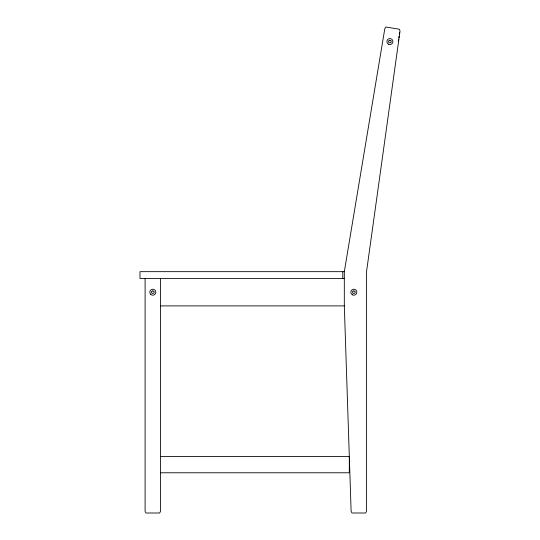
<?xml version="1.0" encoding="UTF-8"?>
<svg xmlns="http://www.w3.org/2000/svg" width="540" height="540" viewBox="0 0 540 540"><rect width="100%" height="100%" fill="white"/><g stroke="black" fill="none" stroke-linecap="round" stroke-linejoin="round"><path stroke-width="0.81" d="M398.264 41.216L398.534 39.582M398.81 37.942L399.08 36.308M399.35 34.668L399.661 32.211M344.425 271.667L139.968 271.667L139.968 278.512L344.425 278.512M160.508 305.897L344.318 305.897L351.128 511.286L351.986 513L365.675 513L366.532 511.286L366.532 271.667L400.032 31.084L399.425 29.248L385.918 27L384.838 28.552L344.318 271.667L344.318 305.897M160.508 456.516L349.312 456.516L349.312 472.777L160.508 472.777M342.785 271.667L342.785 278.512M160.508 278.512L160.508 511.286L159.651 513L145.955 513L145.098 511.286L145.098 278.512M389.9 40.223L388.618 40.871L388.618 42.255L389.9 42.896L391.183 42.255L391.183 40.871L389.9 40.223M152.806 290.871L151.517 291.512L151.517 292.896L152.806 293.544L154.089 292.896L154.089 291.512L152.806 290.871M353.842 290.871L352.559 291.512L352.559 292.896L353.842 293.544L355.124 292.896L355.124 291.512L353.842 290.871M352.343 294.8A2.99 2.99 0 0 0 356.832 292.207A2.99 2.99 0 0 0 352.343 289.615A2.99 2.99 0 0 0 352.343 294.8M388.402 44.152A2.99 2.99 0 0 0 392.89 41.56A2.99 2.99 0 0 0 388.402 38.968A2.99 2.99 0 0 0 388.402 44.152M150.687 294.32A2.99 2.99 0 0 0 155.696 292.984A2.99 2.99 0 0 0 152.03 289.319A2.99 2.99 0 0 0 150.687 294.32"/></g></svg>
